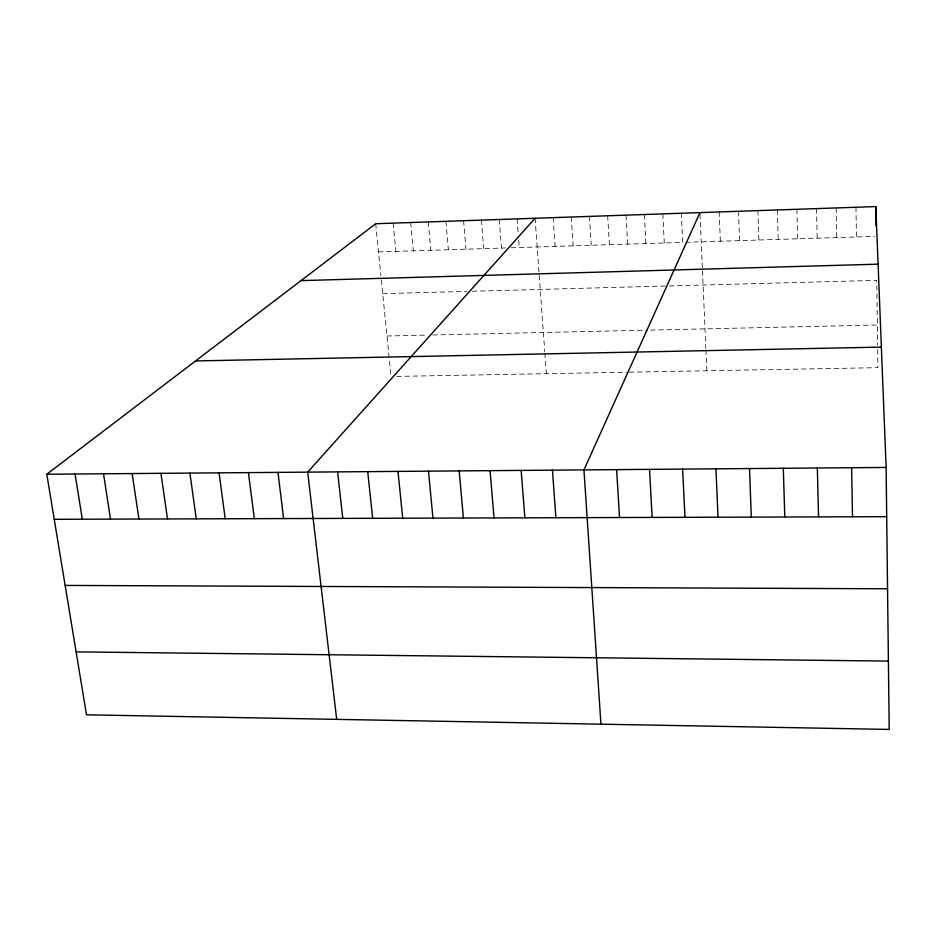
<?xml version="1.0" encoding="UTF-8"?>
<svg xmlns="http://www.w3.org/2000/svg" width="936" height="936" viewBox="0 0 936 936"><rect width="100%" height="100%" fill="white"/><g stroke="black" fill="none" stroke-linecap="round" stroke-linejoin="round"><path stroke-width="0.7" stroke-dasharray="4.68 3.51" d="M378.53 251.936L505.569 247.958M511.056 247.783L682.718 242.401L681.35 213.244M685.562 242.319L874.797 236.387M382.719 293.658L466.666 291.4M472.294 291.248L666.444 286.018M669.252 285.948L876.775 280.355L877.617 344.986M386.966 336.001L427.027 335.1M432.783 334.971L647.759 330.151M650.532 330.092L877.36 325.003M396.7 376.401L627.997 372.2M629.366 372.177L877.909 367.672L877.64 346.414M375.699 223.739L380.917 275.64M381.326 279.817L390.897 375.16M393.155 223.142L395.905 251.398M410.658 222.546L413.326 250.848M428.243 221.937L430.829 250.298M445.887 221.329L448.391 249.748M463.589 220.72L466.011 249.198M481.361 220.112L483.701 248.637M499.204 219.504L501.45 248.087M517.117 218.884L518.298 234.643M518.731 240.365L519.281 247.525M535.088 218.275L539.019 272.505M539.218 275.336L544.764 351.784M544.857 353.153L546.343 373.686M553.129 217.655L555.118 246.402M571.241 217.023L573.148 245.84M589.423 216.403L591.236 245.267M607.663 215.783L609.394 244.706M625.985 215.151L627.623 244.132M644.366 214.519L645.91 243.559M662.817 213.888L664.279 242.986M700.011 214.075L702.351 267.825M702.48 270.703L705.873 348.496M705.931 349.888L706.844 370.773M719.176 211.945L720.357 241.231M738.492 211.29L739.569 240.622M757.867 210.623L758.862 240.014M777.336 209.956L778.225 239.417M796.875 209.278L797.671 238.809M816.496 208.611L817.187 238.189M836.187 207.932L836.784 237.58M855.96 207.254L856.452 236.96"/><path stroke-width="1.4" d="M699.941 212.612L583.947 469.907L600.947 724.183M535.088 218.275L307.687 472.142L336.691 719.363M46.8 474.248L375.699 223.739L875.815 206.575L886.123 467.45L889.2 729.425L86.498 714.812L46.8 474.248L886.123 467.45M301.018 280.624L878.097 264.163M195.554 360.945L881.373 347.104M54.23 519.304L886.708 516.684M65.146 585.421L887.55 588.779M76.108 651.865L888.393 661.085M75.067 474.025L82.298 519.211M103.51 473.791L110.518 519.129M132.14 473.557L138.926 519.035M160.934 473.323L167.509 518.942M189.914 473.089L196.267 518.86M219.082 472.855L225.213 518.766M248.426 472.621L254.335 518.673M277.969 472.376L283.631 518.579M337.603 471.896L342.798 518.392M367.708 471.65L372.668 518.298M397.999 471.405L402.714 518.205M428.489 471.159L432.959 518.111M459.178 470.913L463.402 518.017M490.066 470.656L494.044 517.912M521.153 470.41L524.874 517.819M552.451 470.153L555.902 517.725M616.613 469.638L619.527 517.526M649.502 469.369L652.135 517.421M682.613 469.1L684.965 517.315M715.958 468.831L718.017 517.21M749.525 468.562L751.304 517.105M783.315 468.292L784.801 517M817.35 468.012L818.544 516.894M851.62 467.731L852.509 516.789M875.815 206.575L876.073 226.418"/></g></svg>
